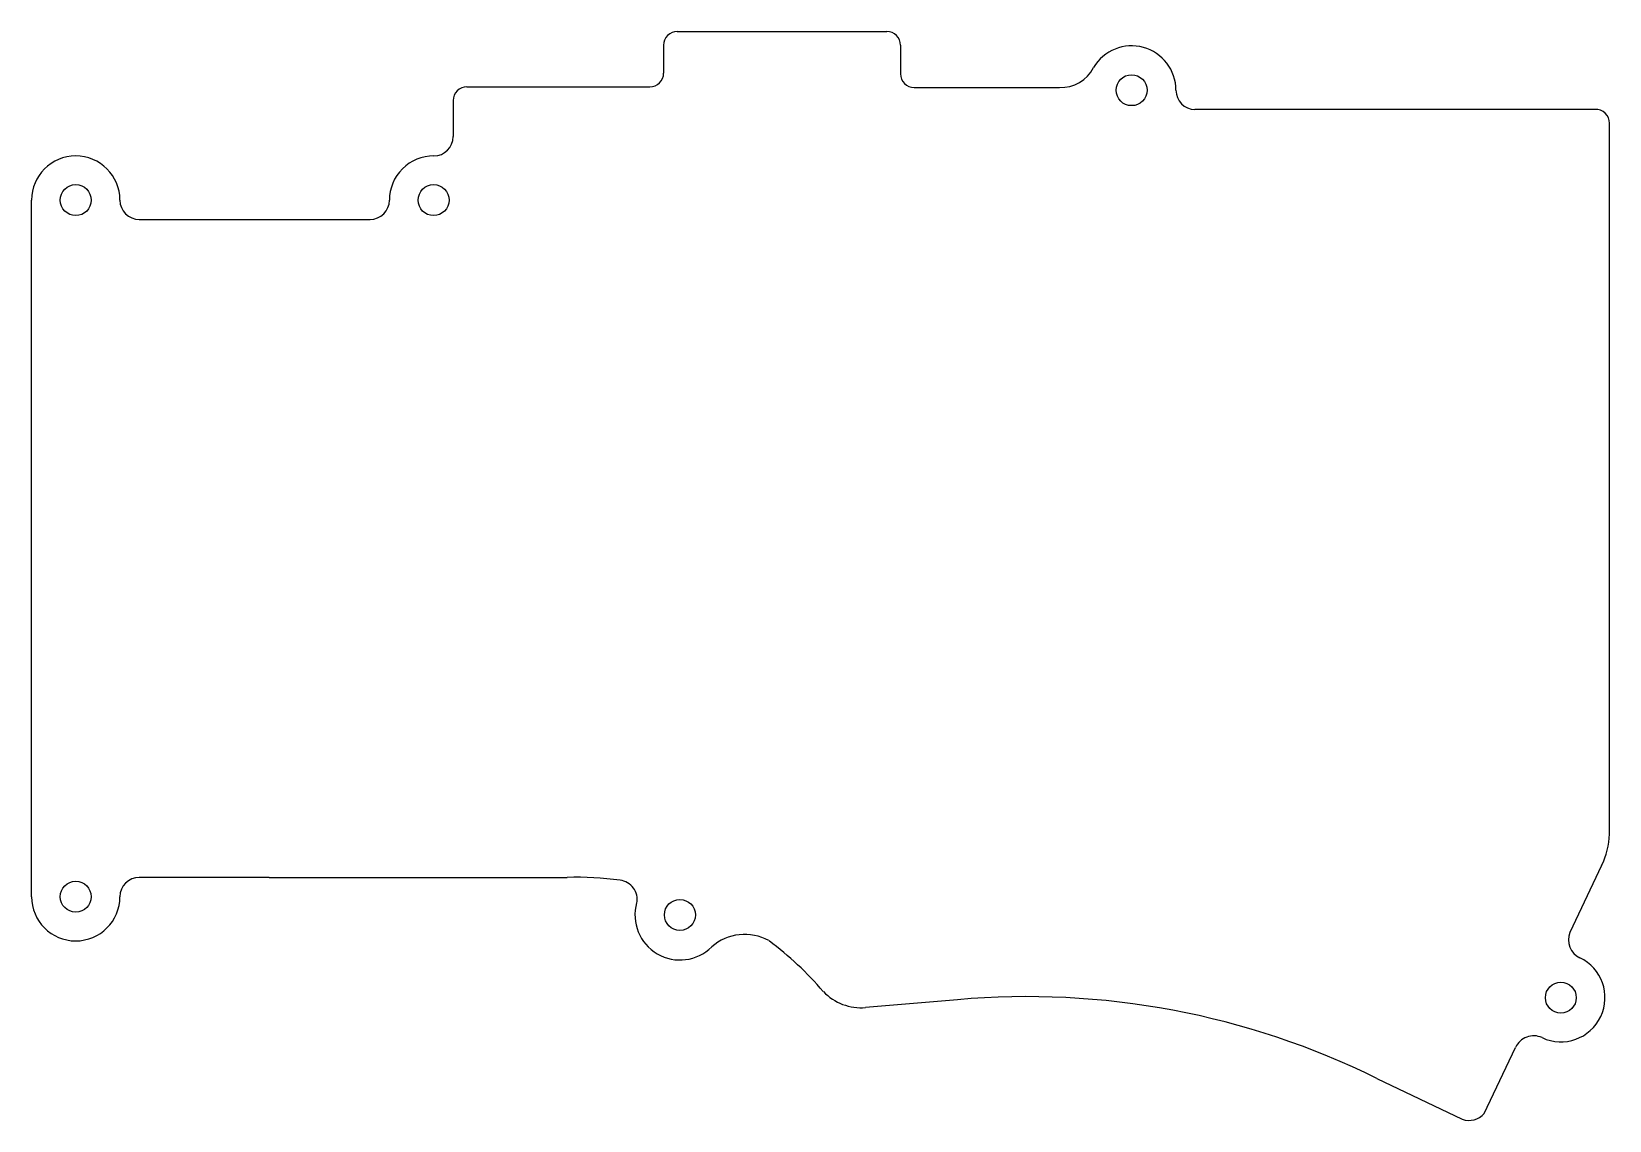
# Model space of a CAD drawing. Header units: millimetres. Extents: x -68 to 75, y -69 to 30.
import ezdxf

# ---------------------------------------------------------------- set-up
doc = ezdxf.new("R2010")
doc.units = ezdxf.units.MM
doc.layers.add('Edge.Cuts', color=254, linetype='CONTINUOUS', true_color=0xd0d2cd)

msp = doc.modelspace()

# ---------------------------------------------------------------- linework, layer by layer
at = {"layer": 'Edge.Cuts', "linetype": 'CONTINUOUS'}
for p, q in [((-9.436896, 29.806552), (9.53, 29.806552)), ((-10.673448, 28.57), (-10.673448, 26.043104)), ((10.766552, 28.57), (10.766552, 25.98)), ((-28.48, 24.806552), (-11.91, 24.806552)), ((12.003104, 24.75), (25.177457, 24.745558)), ((-29.73, 23.57), (-29.73, 20.3)), ((73.67, 22.76), (37.426067, 22.75)), ((74.96, -42.84), (74.96, 21.51)), ((-67.9, -48.5), (-67.9, 14.55)), ((-58.15, 12.8), (-46.4, 12.807782)), ((-46.408363, 12.807822), (-37.25, 12.8)), ((74.248728, -45.663239), (71.374038, -51.74)), ((-46.398448, -46.75), (-58.15, -46.75)), ((-46.398448, -46.75), (-19.4, -46.75)), ((15.94, -57.82), (7.61, -58.54)), ((63.63, -68.11), (66.457202, -62.140583)), ((53.91, -64.96), (61.613868, -68.641488))]:
    msp.add_line(p, q, dxfattribs=at)
at = {"layer": 'Edge.Cuts'}
for centre in [(31.7, 24.5), (-63.9, 14.55), (-31.5, 14.55), (-63.9, -48.5), (-9.2, -50.15), (70.56, -57.64)]:
    msp.add_circle(centre, 1.4, dxfattribs=at)
for centre, radius, start, end in [((-9.4369, 28.57), 1.236548, 89.99981466, 180), ((9.53, 28.57), 1.236552, 0, 90), ((31.7, 24.5), 4.013104, 0, 149.28109574), ((-11.91, 26.0431), 1.236552, -90, 0.00018534), ((11.9966, 25.98), 1.230017, -180, -89.69703392), ((25.2873, 28.0766), 3.332881, -91.88867646, -27.26083931), ((-28.4934, 23.57), 1.2366, 89.37913376, 180), ((37.4635, 24.5), 1.7504, -180, -91.22538623), ((73.719, 21.5199), 1.241068, -0.45706381, 92.26274774), ((-31.48, 20.3), 1.75, -90, 0), ((-63.9, 14.55), 4, 0, 180), ((-31.5, 14.55), 4.00005, 89.71352349, 180), ((-58.15, 14.55), 1.75, -180, -90), ((-37.25, 14.55), 1.75, -90, 0), ((68.5237, -42.7197), 6.437424, -27.21008731, -1.07078287), ((-58.15, -48.5), 1.75, 90, 180), ((-18.5907, -76.1096), 29.370752, 82.22726251, 91.57896345), ((-14.8221, -48.7628), 1.75909, -10.0572242, 83.38300819), ((-63.9, -48.5), 4, -180, 0), ((-9.1937, -50.1521), 4.074079, -195.52127595, -45.1412105), ((-3.3348, -56.4385), 4.523408, 61.10556992, 131.29566834), ((-18.5907, -76.1096), 29.364762, 40.35860362, 53.51487689), ((73.05, -52.4), 1.804993, -201.44773633, -115.15062937), ((70.56, -57.64), 3.998812, -115.22384723, 64.52433459), ((7.23, -53.7841), 4.771057, -136.13881798, -85.43172895), ((22.2121, -128.9963), 71.452116, 63.66463922, 95.03593167), ((68.0939, -62.8871), 1.798907, 64.9394038, 155.48171928), ((62.237, -66.9154), 1.83508, -109.85000031, -40.61551818)]:
    msp.add_arc(centre, radius, start, end, dxfattribs=at)

doc.saveas('drawing.dxf')
